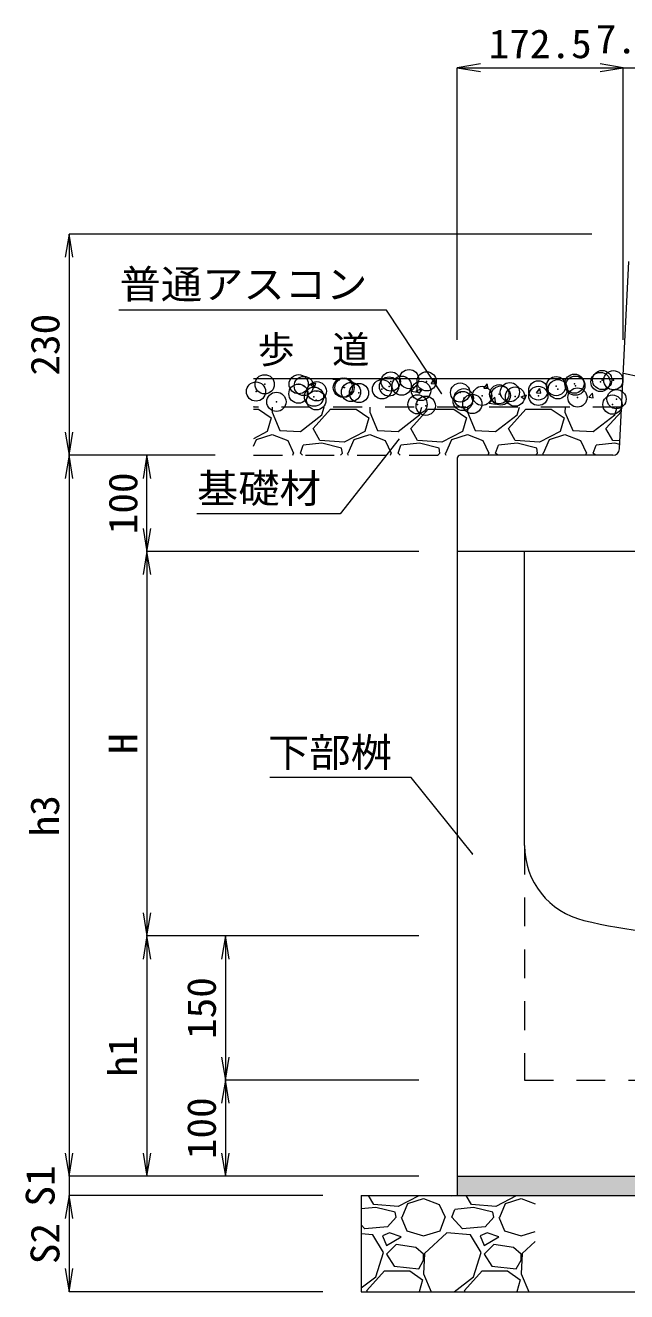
# Model space of a CAD drawing. Units: millimetres at full size. Extents: x 171976 to 209231, y 872007 to 885239.
# Drawn here: x 196743 to 197369, y 882042 to 883360 of the extents above; entities that cross this region are included whole.
import ezdxf
from ezdxf.enums import TextEntityAlignment as Align

# ---------------------------------------------------------------- set-up
doc = ezdxf.new("R2010")
doc.units = ezdxf.units.MM
doc.header["$LTSCALE"] = 40
doc.header["$PDMODE"] = 32
doc.header["$PDSIZE"] = 20
doc.linetypes.add('USER4', pattern=[1.35, 0.75, -0.6])
for name, color, linetype, lineweight in [('0_2', 7, 'Continuous', 20), ('ハッチング', 7, 'Continuous', 5), ('寸法線', 7, 'Continuous', 13), ('引出線', 4, 'Continuous', 13), ('本体', 2, 'Continuous', 13), ('ﾊｯﾁﾝｸﾞ', 7, 'Continuous', 5)]:
    doc.layers.add(name, color=color, linetype=linetype, lineweight=lineweight)
doc.styles.add('ＭＳ ゴシック', font='')
doc.styles.add('ＭＳ 明朝', font='')
doc.styles.get('ＭＳ ゴシック').set_extended_font_data('MS Gothic')
doc.styles.get('ＭＳ 明朝').set_extended_font_data('MS Mincho')

# ---------------------------------------------------------------- blocks, each defined once
blk = doc.blocks.new('open_arrow')
at = {"color": 0, "linetype": 'Continuous', "lineweight": -2}
blk.add_lwpolyline([(7.5, 1.25), (0, 0), (7.5, -1.25)], dxfattribs=at)

msp = doc.modelspace()

# ---------------------------------------------------------------- hatches: boundary and pattern name
at = {"layer": 'ハッチング'}
msp.add_hatch(color=8, dxfattribs=at).paths.add_polyline_path([(197192.47, 882162.28), (197192.47, 882142.28), (197732.47, 882142.28), (197732.47, 882162.28)])

# ---------------------------------------------------------------- linework, layer by layer
at = {"layer": '0_2'}
for p, q in [((196980.44, 882992.28), (197364.97, 882992.28)), ((197192.47, 882162.28), (197192.47, 882142.29)), ((197092.47, 882142.29), (197832.47, 882142.29)), ((197092.47, 882142.29), (197092.47, 882042.29)), ((197092.47, 882042.29), (197832.47, 882042.29))]:
    msp.add_line(p, q, dxfattribs=at)
at = {"layer": '0_2', "linetype": 'USER4'}
for p, q in [((197363.47, 882962.28), (196980.44, 882962.28)), ((196980.44, 882912.29), (197195.47, 882912.29))]:
    msp.add_line(p, q, dxfattribs=at)
at = {"layer": '寸法線'}
for p, q in [((197192.47, 883315.37), (197364.97, 883315.37)), ((197192.47, 883032.28), (197192.47, 883315.37)), ((197316.97, 883315.37), (197420.47, 883315.37)), ((197364.97, 883032.28), (197364.97, 883315.37)), ((197364.97, 883032.28), (197364.97, 883315.37)), ((196788.47, 883142.28), (196788.47, 882912.29)), ((197332.47, 883142.28), (196788.47, 883142.28)), ((196940.44, 882912.29), (196788.47, 882912.29)), ((196788.47, 882912.29), (196788.47, 882162.28)), ((196940.44, 882912.29), (196788.47, 882912.29)), ((196869.55, 882812.29), (196869.55, 882912.29)), ((196940.44, 882912.29), (196869.55, 882912.29)), ((196869.55, 882812.29), (196869.55, 882412.29)), ((197152.47, 882812.29), (196869.55, 882812.29)), ((197152.47, 882812.29), (196869.55, 882812.29)), ((197152.47, 882412.29), (196869.55, 882412.29)), ((196869.55, 882412.29), (196869.55, 882162.28)), ((197137.47, 882412.29), (196869.55, 882412.29)), ((196951.23, 882412.29), (196951.23, 882262.29)), ((197152.47, 882412.29), (196951.23, 882412.29)), ((197152.47, 882262.29), (196951.23, 882262.29)), ((196951.23, 882262.29), (196951.23, 882162.28)), ((197152.47, 882262.29), (196951.23, 882262.29)), ((196788.47, 882210.28), (196788.47, 882094.29)), ((197152.47, 882162.28), (196788.47, 882162.28)), ((197152.47, 882162.28), (196788.47, 882162.28)), ((197137.47, 882162.28), (196869.55, 882162.28)), ((197152.47, 882162.28), (196951.23, 882162.28)), ((197052.47, 882142.29), (196788.47, 882142.29)), ((196788.47, 882142.29), (196788.47, 882042.29)), ((197052.47, 882142.29), (196788.47, 882142.29)), ((197052.47, 882042.29), (196788.47, 882042.29))]:
    msp.add_line(p, q, dxfattribs=at)
at = {"layer": '引出線'}
for points in [[(197176.49, 882976.12), (197118.92, 883063.34), (196840.24, 883063.34)], [(197132.02, 882929.32), (197070.56, 882851.29), (196921.3, 882851.29)], [(197208.47, 882497.53), (197144.46, 882576.97), (196997.26, 882576.97)]]:
    msp.add_lwpolyline(points, dxfattribs=at)
at = {"layer": '本体', "lineweight": 20}
for p, q in [((197361.31, 882918.94), (197371.05, 883113.78)), ((197192.47, 882909.29), (197192.47, 882162.28)), ((197354.32, 882912.29), (197195.47, 882912.29)), ((197732.47, 882812.29), (197192.47, 882812.29)), ((197262.47, 882506.32), (197262.47, 882812.29)), ((197192.47, 882162.28), (197732.47, 882162.28))]:
    msp.add_line(p, q, dxfattribs=at)
at = {"layer": '本体', "lineweight": 9}
msp.add_line((197450.46, 882979.33), (197365.23, 882997.28), dxfattribs=at)
at = {"layer": '本体', "linetype": 'USER4', "lineweight": 9}
for p, q in [((197262.47, 882506.32), (197262.47, 882262.29)), ((197262.47, 882262.29), (197662.47, 882262.29))]:
    msp.add_line(p, q, dxfattribs=at)
at = {"layer": '本体', "lineweight": 20}
for centre, radius, start, end in [((197354.32, 882919.29), 7, 270, 357.13729), ((197195.47, 882909.29), 3, 90, 180), ((197342.47, 882506.32), 80, 180, 256.65766), ((197462.47, 883012.29), 600, 256.65762, 283.34237)]:
    msp.add_arc(centre, radius, start, end, dxfattribs=at)
at = {"layer": 'ﾊｯﾁﾝｸﾞ'}
for p, q in [((197040.07, 882985.44), (197045.41, 882987.49)), ((197040.07, 882985.43), (197043.86, 882982.88)), ((197043.86, 882982.88), (197045.4, 882987.48)), ((197062.99, 882991.63), (197069.77, 882990.57)), ((197063, 882991.61), (197063.64, 882992.28)), ((197069.77, 882990.56), (197069.57, 882992.28)), ((197110.74, 882991.73), (197111.2, 882992.28)), ((197110.74, 882991.73), (197115.3, 882991.34)), ((197115.26, 882991.33), (197115.08, 882992.28)), ((197144.32, 882979), (197150.26, 882985.18)), ((197149.58, 882979.34), (197154.92, 882981.39)), ((197151.09, 882977.95), (197150.25, 882985.18)), ((197153.37, 882976.78), (197154.91, 882981.38)), ((197165.4, 882986.95), (197169.07, 882991.33)), ((197165.4, 882986.95), (197169.95, 882986.55)), ((197169.91, 882986.55), (197169.03, 882991.32)), ((197220.05, 882982.17), (197223.73, 882986.55)), ((197220.05, 882982.17), (197224.61, 882981.77)), ((197224.57, 882981.76), (197223.68, 882986.54)), ((197274.71, 882977.39), (197278.38, 882981.77)), ((197279.22, 882976.98), (197278.34, 882981.76)), ((197144.32, 882979.01), (197151.09, 882977.96)), ((197149.58, 882979.33), (197153.37, 882976.78)), ((197225.65, 882966.39), (197231.58, 882972.57)), ((197232.41, 882965.33), (197231.57, 882972.57)), ((197259.09, 882973.24), (197264.43, 882975.29)), ((197259.09, 882973.23), (197262.88, 882970.67)), ((197262.88, 882970.67), (197264.42, 882975.28)), ((197274.71, 882977.39), (197279.26, 882976.99)), ((197329.36, 882972.61), (197333.04, 882976.99)), ((197329.36, 882972.61), (197333.92, 882972.21)), ((197333.88, 882972.2), (197332.99, 882976.98)), ((196980.44, 882962.55), (196981.38, 882962.91)), ((196980.44, 882960.34), (196985.49, 882960.34)), ((196981.17, 882962.28), (196981.38, 882962.91)), ((196985.49, 882960.34), (196998.7, 882951.2)), ((196999.95, 882962.28), (196999.71, 882957.29)), ((196999.71, 882957.29), (197007.84, 882937.99)), ((197029.18, 882936.97), (197051.53, 882954.25)), ((197042.38, 882940.02), (197060.67, 882960.34)), ((197051.53, 882954.25), (197054.1, 882962.28)), ((197060.67, 882960.34), (197087.09, 882960.34)), ((197087.09, 882960.34), (197100.3, 882951.2)), ((197101.55, 882962.28), (197101.31, 882957.29)), ((197101.31, 882957.29), (197109.44, 882937.99)), ((197130.78, 882936.97), (197153.13, 882954.25)), ((197143.98, 882940.02), (197162.27, 882960.34)), ((197153.13, 882954.25), (197155.7, 882962.28)), ((197162.27, 882960.34), (197188.69, 882960.34)), ((197188.69, 882960.34), (197201.9, 882951.2)), ((197203.15, 882962.28), (197202.91, 882957.29)), ((197202.91, 882957.29), (197211.04, 882937.99)), ((197225.64, 882966.4), (197232.42, 882965.35)), ((197232.38, 882936.97), (197254.73, 882954.25)), ((197245.58, 882940.02), (197263.87, 882960.34)), ((197254.73, 882954.25), (197257.3, 882962.28)), ((197263.87, 882960.34), (197290.29, 882960.34)), ((197290.29, 882960.34), (197303.5, 882951.2)), ((197304.75, 882962.28), (197304.51, 882957.29)), ((197304.51, 882957.29), (197312.64, 882937.99)), ((197333.98, 882936.97), (197356.33, 882954.25)), ((197347.18, 882940.02), (197363.25, 882957.88)), ((197356.33, 882954.25), (197358.9, 882962.28)), ((196998.7, 882951.2), (196994.63, 882936.97)), ((197100.3, 882951.2), (197096.23, 882936.97)), ((197201.9, 882951.2), (197197.83, 882936.97)), ((197303.5, 882951.2), (197299.43, 882936.97)), ((196994.63, 882936.97), (196980.44, 882929.54)), ((196980.44, 882921.81), (196983.46, 882928.85)), ((196983.46, 882928.85), (196999.71, 882933.93)), ((196999.71, 882933.93), (197015.97, 882927.83)), ((197007.84, 882937.99), (197029.18, 882936.97)), ((197015.97, 882927.83), (197022.06, 882914.62)), ((197049.5, 882927.83), (197042.38, 882940.02)), ((197074.9, 882925.8), (197049.5, 882927.83)), ((197096.23, 882936.97), (197074.9, 882925.8)), ((197078.96, 882914.62), (197085.06, 882928.85)), ((197085.06, 882928.85), (197101.31, 882933.93)), ((197101.31, 882933.93), (197117.57, 882927.83)), ((197109.44, 882937.99), (197130.78, 882936.97)), ((197117.57, 882927.83), (197123.66, 882914.62)), ((197151.1, 882927.83), (197143.98, 882940.02)), ((197176.5, 882925.8), (197151.1, 882927.83)), ((197197.83, 882936.97), (197176.5, 882925.8)), ((197180.56, 882914.62), (197186.66, 882928.85)), ((197186.66, 882928.85), (197202.91, 882933.93)), ((197202.91, 882933.93), (197219.17, 882927.83)), ((197211.04, 882937.99), (197232.38, 882936.97)), ((197219.17, 882927.83), (197225.26, 882914.62)), ((197252.7, 882927.83), (197245.58, 882940.02)), ((197278.1, 882925.8), (197252.7, 882927.83)), ((197299.43, 882936.97), (197278.1, 882925.8)), ((197282.16, 882914.62), (197288.26, 882928.85)), ((197288.26, 882928.85), (197304.51, 882933.93)), ((197304.51, 882933.93), (197320.77, 882927.83)), ((197312.64, 882937.99), (197333.98, 882936.97)), ((197320.77, 882927.83), (197326.86, 882914.62)), ((197354.3, 882927.83), (197347.18, 882940.02)), ((197361.72, 882927.24), (197354.3, 882927.83)), ((197021.23, 882912.29), (197022.06, 882914.62)), ((197029.18, 882914.62), (197032.22, 882922.75)), ((197031.32, 882912.29), (197029.18, 882914.62)), ((197051.53, 882924.78), (197032.22, 882922.75)), ((197071.85, 882919.7), (197051.53, 882924.78)), ((197072.86, 882914.62), (197070.76, 882912.29)), ((197072.86, 882914.62), (197071.85, 882919.7)), ((197077.94, 882914.62), (197078.95, 882912.29)), ((197122.83, 882912.29), (197123.66, 882914.62)), ((197130.78, 882914.62), (197133.82, 882922.75)), ((197132.92, 882912.29), (197130.78, 882914.62)), ((197153.13, 882924.78), (197133.82, 882922.75)), ((197173.45, 882919.7), (197153.13, 882924.78)), ((197174.46, 882914.62), (197172.36, 882912.29)), ((197174.46, 882914.62), (197173.45, 882919.7)), ((197179.54, 882914.62), (197180.55, 882912.29)), ((197224.43, 882912.29), (197225.26, 882914.62)), ((197232.38, 882914.62), (197235.42, 882922.75)), ((197234.52, 882912.29), (197232.38, 882914.62)), ((197254.73, 882924.78), (197235.42, 882922.75)), ((197275.05, 882919.7), (197254.73, 882924.78)), ((197276.06, 882914.62), (197273.96, 882912.29)), ((197276.06, 882914.62), (197275.05, 882919.7)), ((197281.14, 882914.62), (197282.15, 882912.29)), ((197326.03, 882912.29), (197326.86, 882914.62)), ((197333.98, 882914.62), (197337.02, 882922.75)), ((197336.12, 882912.29), (197333.98, 882914.62)), ((197356.33, 882924.78), (197337.02, 882922.75)), ((197361.53, 882923.48), (197356.33, 882924.78)), ((197105.54, 882132.97), (197100.11, 882142.29)), ((197152.27, 882142.12), (197130.94, 882130.94)), ((197141.1, 882133.99), (197157.35, 882139.07)), ((197152.32, 882142.29), (197152.27, 882142.12)), ((197157.35, 882139.07), (197173.61, 882132.97)), ((197183.3, 882142.29), (197186.82, 882142.12)), ((197186.82, 882142.12), (197187.03, 882142.29)), ((197207.14, 882132.97), (197201.71, 882142.29)), ((197253.87, 882142.12), (197232.54, 882130.94)), ((197242.7, 882133.99), (197258.95, 882139.07)), ((197253.92, 882142.29), (197253.87, 882142.12)), ((197258.95, 882139.07), (197273.47, 882133.62)), ((197107.57, 882129.93), (197092.47, 882128.34)), ((197130.94, 882130.94), (197105.54, 882132.97)), ((197127.89, 882124.85), (197107.57, 882129.93)), ((197128.91, 882119.77), (197127.89, 882124.85)), ((197135, 882119.77), (197141.1, 882133.99)), ((197173.61, 882132.97), (197179.71, 882119.77)), ((197186.82, 882119.77), (197189.87, 882127.89)), ((197209.17, 882129.93), (197189.87, 882127.89)), ((197232.54, 882130.94), (197207.14, 882132.97)), ((197229.49, 882124.85), (197209.17, 882129.93)), ((197230.51, 882119.77), (197229.49, 882124.85)), ((197236.6, 882119.77), (197242.7, 882133.99)), ((197096.39, 882107.57), (197092.47, 882111.85)), ((197128.91, 882119.77), (197119.76, 882109.61)), ((197133.99, 882119.77), (197140.08, 882105.54)), ((197174.63, 882105.54), (197179.71, 882119.77)), ((197197.99, 882107.57), (197186.82, 882119.77)), ((197230.51, 882119.77), (197221.36, 882109.61)), ((197235.59, 882119.77), (197241.68, 882105.54)), ((197104.52, 882101.48), (197092.47, 882102.48)), ((197119.76, 882109.61), (197096.39, 882107.57)), ((197115.7, 882083.19), (197104.52, 882101.48)), ((197121.79, 882103.51), (197114.68, 882100.46)), ((197114.68, 882100.46), (197118.75, 882090.3)), ((197118.75, 882090.3), (197133.99, 882099.45)), ((197133.99, 882099.45), (197121.79, 882103.51)), ((197140.08, 882105.54), (197157.35, 882100.46)), ((197157.35, 882100.46), (197174.63, 882105.54)), ((197181.74, 882103.51), (197158.37, 882082.17)), ((197206.12, 882101.48), (197181.74, 882103.51)), ((197221.36, 882109.61), (197197.99, 882107.57)), ((197217.3, 882083.19), (197206.12, 882101.48)), ((197223.39, 882103.51), (197216.28, 882100.46)), ((197216.28, 882100.46), (197220.35, 882090.3)), ((197220.35, 882090.3), (197235.59, 882099.45)), ((197235.59, 882099.45), (197223.39, 882103.51)), ((197241.68, 882105.54), (197258.95, 882100.46)), ((197258.95, 882100.46), (197273.47, 882104.73)), ((197128.91, 882091.32), (197118.75, 882081.16)), ((197149.23, 882088.27), (197128.91, 882091.32)), ((197157.35, 882081.16), (197149.23, 882088.27)), ((197230.51, 882091.32), (197220.35, 882081.16)), ((197250.83, 882088.27), (197230.51, 882091.32)), ((197258.95, 882081.16), (197250.83, 882088.27)), ((197273.47, 882094.51), (197259.97, 882082.17)), ((197107.57, 882057.79), (197115.7, 882083.19)), ((197118.75, 882081.16), (197126.87, 882068.97)), ((197152.27, 882065.92), (197157.35, 882075.06)), ((197158.37, 882082.17), (197157.35, 882060.84)), ((197157.35, 882075.06), (197157.35, 882081.16)), ((197209.17, 882057.79), (197217.3, 882083.19)), ((197220.35, 882081.16), (197228.47, 882068.97)), ((197253.87, 882065.92), (197258.95, 882075.06)), ((197259.97, 882082.17), (197258.95, 882060.84)), ((197258.95, 882075.06), (197258.95, 882081.16)), ((197098.43, 882043.57), (197116.71, 882063.89)), ((197116.71, 882063.89), (197143.13, 882063.89)), ((197126.87, 882068.97), (197152.27, 882065.92)), ((197143.13, 882063.89), (197156.34, 882054.74)), ((197157.35, 882060.84), (197165.17, 882042.29)), ((197200.03, 882043.57), (197218.31, 882063.89)), ((197218.31, 882063.89), (197244.73, 882063.89)), ((197228.47, 882068.97), (197253.87, 882065.92)), ((197244.73, 882063.89), (197257.94, 882054.74)), ((197258.95, 882060.84), (197266.77, 882042.29)), ((197092.47, 882046.13), (197107.57, 882057.79)), ((197156.34, 882054.74), (197152.78, 882042.29)), ((197189.11, 882042.29), (197209.17, 882057.79)), ((197257.94, 882054.74), (197254.38, 882042.29)), ((197099.17, 882042.29), (197098.43, 882043.57)), ((197200.77, 882042.29), (197200.03, 882043.57))]:
    msp.add_line(p, q, dxfattribs=at)
for p in [(196992.06, 882986.12), (197027.45, 882986.2), (197032.73, 882984.4), (197121.42, 882983.83), (197123.21, 882989.02), (197134.59, 882984.73), (197142.29, 882991.53), (197160.54, 882989.19), (197295.29, 882984.26), (197314.36, 882986.77), (197315.3, 882984.66), (197341.44, 882988.57), (197343.22, 882990.57), (197354.87, 882990.37), (196983.01, 882978.58), (197027.15, 882976.37), (197043.35, 882973.23), (197046.23, 882978.88), (197073.41, 882982.68), (197075.09, 882982.68), (197081.84, 882978.11), (197090.15, 882977.1), (197114.09, 882980.96), (197154.76, 882979.24), (197195.44, 882977.52), (197199.23, 882971.61), (197218.3, 882974.12), (197236.12, 882975.81), (197237.68, 882974.42), (197247.16, 882977.92), (197252.56, 882973.32), (197276.8, 882974.09), (197276.81, 882979.78), (197297, 882980.95), (197317.47, 882972.37), (197358.15, 882970.65), (197004.23, 882967.87), (197045.71, 882969.47), (197151.1, 882965.28), (197159.62, 882963.82), (197198.11, 882968.7), (197208.13, 882965.69), (197353.95, 882965.01)]:
    msp.add_point(p, dxfattribs=at)

# ---------------------------------------------------------------- block references
at = {"layer": '寸法線', "xscale": 3.2, "yscale": 3.2}
msp.add_blockref('open_arrow', (197192.47, 883315.37), dxfattribs=at)
for p, rotation in [((197364.97, 883315.37), 180), ((197364.97, 883315.37), 180), ((196788.47, 883142.28), 270), ((196788.47, 882912.29), 90), ((196788.47, 882912.29), 270), ((196869.55, 882912.29), 270), ((196869.55, 882812.29), 90), ((196869.55, 882812.29), 270), ((196869.55, 882412.29), 90), ((196869.55, 882412.29), 270), ((196951.23, 882412.29), 270), ((196951.23, 882262.29), 90), ((196951.23, 882262.29), 270), ((196788.47, 882162.28), 90), ((196788.47, 882162.28), 90), ((196869.55, 882162.28), 90), ((196951.23, 882162.28), 90), ((196788.47, 882142.29), 270), ((196788.47, 882142.29), 270), ((196788.47, 882042.29), 90)]:
    msp.add_blockref('open_arrow', p, dxfattribs=dict(at, rotation=rotation))
at = {"layer": '引出線', "xscale": 0.133, "yscale": 0.133}
for p, rotation in [((197176.49, 882976.12), 123.4), ((197132.02, 882929.32), 231.8), ((197208.47, 882497.53), 128.9)]:
    msp.add_blockref('open_arrow', p, dxfattribs=dict(at, rotation=rotation))

# ---------------------------------------------------------------- texts
at = {"layer": '0_2', "style": 'ＭＳ ゴシック'}
msp.add_text('歩\u3000道', height=28.48, dxfattribs=at).set_placement((196984.51, 882999.48), align=Align.BOTTOM_LEFT)
at = {"layer": '寸法線', "style": 'ＭＳ 明朝', "width": 1.05}
for s, p in [('172.5', (197278.72, 883340.37)), ('7.5', (197368.72, 883345.37))]:
    msp.add_text(s, height=30.02, dxfattribs=at).set_placement(p, align=Align.MIDDLE_CENTER)
for s, p in [('230', (196763.47, 883027.28)), ('100', (196844.55, 882862.29)), ('H', (196844.55, 882612.29)), ('h3', (196763.13, 882537.29)), ('150', (196926.23, 882337.29)), ('h1', (196844.21, 882287.29)), ('100', (196926.23, 882212.29)), ('S1', (196758.47, 882152.29)), ('S2', (196763.47, 882092.29))]:
    msp.add_text(s, height=30.02, rotation=90, dxfattribs=at).set_placement(p, align=Align.MIDDLE_CENTER)
at = {"layer": '引出線', "style": 'ＭＳ 明朝', "width": 1.05}
for s, p in [('普通アスコン', (197098.92, 883105.17)), ('基礎材', (197050.56, 882892.78)), ('下部桝', (197124.46, 882618.28))]:
    msp.add_text(s, height=30.02, dxfattribs=at).set_placement(p, align=Align.TOP_RIGHT)

doc.saveas('drawing.dxf')
